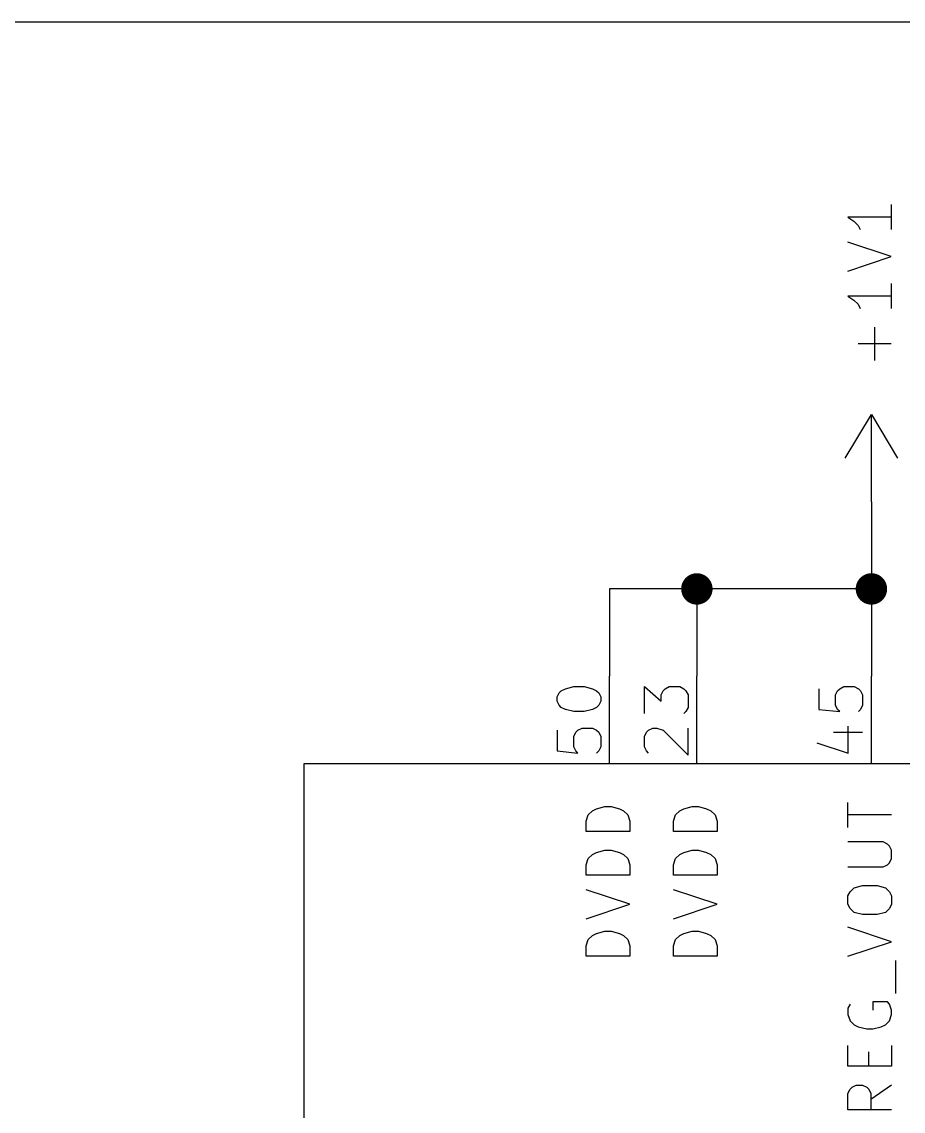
# Model space of a CAD drawing. Extents: x 0.4 to 16.1, y -11.3 to -0.4.
# Drawn here: x 2.026 to 3.036, y -6.099 to -4.85 of the extents above; entities that cross this region are included whole.
import ezdxf

# ---------------------------------------------------------------- set-up
doc = ezdxf.new("R2010")
doc.units = 0
doc.header["$MEASUREMENT"] = 0
for name, color, linetype in [('BLUE3', 171, 'CONTINUOUS'), ('CYAN2', 4, 'CONTINUOUS'), ('GREEN3', 91, 'CONTINUOUS'), ('LYELLOW', 51, 'CONTINUOUS'), ('RED2', 1, 'CONTINUOUS'), ('RED3', 11, 'CONTINUOUS')]:
    doc.layers.add(name, color=color, linetype=linetype)

msp = doc.modelspace()

# ---------------------------------------------------------------- linework, layer by layer
at = {"layer": 'BLUE3', "linetype": 'CONTINUOUS'}
msp.add_line((0.65, -4.85), (6.1, -4.85), dxfattribs=at)
at = {"layer": 'CYAN2', "linetype": 'CONTINUOUS'}
for p, q in [((3.0228, -5.0595), (3.0228, -5.0881)), ((3.0228, -5.0738), (2.9728, -5.0738)), ((2.9728, -5.0738), (2.9799, -5.0786)), ((2.9799, -5.0786), (2.9847, -5.0833)), ((2.9847, -5.0833), (2.9871, -5.0881)), ((3.0228, -5.119), (2.9728, -5.1024)), ((2.9728, -5.1357), (3.0228, -5.119)), ((3.0228, -5.15), (3.0228, -5.1786)), ((3.0228, -5.1643), (2.9728, -5.1643)), ((2.9728, -5.1643), (2.9799, -5.169)), ((2.9799, -5.169), (2.9847, -5.1738)), ((2.9847, -5.1738), (2.9871, -5.1786)), ((3.0038, -5.2381), (3.0038, -5.2)), ((3.0228, -5.219), (2.9847, -5.219)), ((2.6755, -5.759), (2.6803, -5.7543)), ((2.6755, -5.759), (2.6803, -5.7543)), ((2.6803, -5.7543), (2.685, -5.7519)), ((2.6803, -5.7543), (2.685, -5.7519)), ((2.685, -5.7519), (2.6946, -5.7495)), ((2.685, -5.7519), (2.6946, -5.7495)), ((2.6946, -5.7495), (2.7017, -5.7495)), ((2.6946, -5.7495), (2.7017, -5.7495)), ((2.7017, -5.7495), (2.7112, -5.7519)), ((2.7017, -5.7495), (2.7112, -5.7519)), ((2.7112, -5.7519), (2.716, -5.7543)), ((2.7112, -5.7519), (2.716, -5.7543)), ((2.716, -5.7543), (2.7208, -5.759)), ((2.716, -5.7543), (2.7208, -5.759)), ((2.7755, -5.759), (2.7803, -5.7543)), ((2.7755, -5.759), (2.7803, -5.7543)), ((2.7803, -5.7543), (2.785, -5.7519)), ((2.7803, -5.7543), (2.785, -5.7519)), ((2.785, -5.7519), (2.7946, -5.7495)), ((2.785, -5.7519), (2.7946, -5.7495)), ((2.7946, -5.7495), (2.8017, -5.7495)), ((2.7946, -5.7495), (2.8017, -5.7495)), ((2.8017, -5.7495), (2.8112, -5.7519)), ((2.8017, -5.7495), (2.8112, -5.7519)), ((2.8112, -5.7519), (2.816, -5.7543)), ((2.8112, -5.7519), (2.816, -5.7543)), ((2.816, -5.7543), (2.8208, -5.759)), ((2.816, -5.7543), (2.8208, -5.759)), ((2.9731, -5.7733), (2.9731, -5.7448)), ((2.9731, -5.7733), (2.9731, -5.7448)), ((2.6731, -5.7662), (2.6755, -5.759)), ((2.6731, -5.7662), (2.6755, -5.759)), ((2.6731, -5.7781), (2.6731, -5.7662)), ((2.6731, -5.7781), (2.6731, -5.7662)), ((2.7208, -5.759), (2.7231, -5.7662)), ((2.7208, -5.759), (2.7231, -5.7662)), ((2.7231, -5.7662), (2.7231, -5.7781)), ((2.7231, -5.7662), (2.7231, -5.7781)), ((2.7731, -5.7662), (2.7755, -5.759)), ((2.7731, -5.7662), (2.7755, -5.759)), ((2.7731, -5.7781), (2.7731, -5.7662)), ((2.7731, -5.7781), (2.7731, -5.7662)), ((2.8208, -5.759), (2.8231, -5.7662)), ((2.8208, -5.759), (2.8231, -5.7662)), ((2.8231, -5.7662), (2.8231, -5.7781)), ((2.8231, -5.7662), (2.8231, -5.7781)), ((3.0231, -5.759), (2.9731, -5.759)), ((3.0231, -5.759), (2.9731, -5.759)), ((2.7231, -5.7781), (2.6731, -5.7781)), ((2.7231, -5.7781), (2.6731, -5.7781)), ((2.8231, -5.7781), (2.7731, -5.7781)), ((2.8231, -5.7781), (2.7731, -5.7781)), ((3.0136, -5.79), (2.9731, -5.79)), ((3.0136, -5.79), (2.9731, -5.79)), ((3.0184, -5.7924), (3.0136, -5.79)), ((3.0184, -5.7924), (3.0136, -5.79)), ((3.0208, -5.7948), (3.0184, -5.7924)), ((3.0208, -5.7948), (3.0184, -5.7924)), ((2.6755, -5.809), (2.6803, -5.8043)), ((2.6755, -5.809), (2.6803, -5.8043)), ((2.6803, -5.8043), (2.685, -5.8019)), ((2.6803, -5.8043), (2.685, -5.8019)), ((2.685, -5.8019), (2.6946, -5.7995)), ((2.685, -5.8019), (2.6946, -5.7995)), ((2.6946, -5.7995), (2.7017, -5.7995)), ((2.6946, -5.7995), (2.7017, -5.7995)), ((2.7017, -5.7995), (2.7112, -5.8019)), ((2.7017, -5.7995), (2.7112, -5.8019)), ((2.7112, -5.8019), (2.716, -5.8043)), ((2.7112, -5.8019), (2.716, -5.8043)), ((2.716, -5.8043), (2.7208, -5.809)), ((2.716, -5.8043), (2.7208, -5.809)), ((2.7755, -5.809), (2.7803, -5.8043)), ((2.7755, -5.809), (2.7803, -5.8043)), ((2.7803, -5.8043), (2.785, -5.8019)), ((2.7803, -5.8043), (2.785, -5.8019)), ((2.785, -5.8019), (2.7946, -5.7995)), ((2.785, -5.8019), (2.7946, -5.7995)), ((2.7946, -5.7995), (2.8017, -5.7995)), ((2.7946, -5.7995), (2.8017, -5.7995)), ((2.8017, -5.7995), (2.8112, -5.8019)), ((2.8017, -5.7995), (2.8112, -5.8019)), ((2.8112, -5.8019), (2.816, -5.8043)), ((2.8112, -5.8019), (2.816, -5.8043)), ((2.816, -5.8043), (2.8208, -5.809)), ((2.816, -5.8043), (2.8208, -5.809)), ((3.0231, -5.7995), (3.0208, -5.7948)), ((3.0231, -5.7995), (3.0208, -5.7948)), ((3.0231, -5.809), (3.0231, -5.7995)), ((3.0231, -5.809), (3.0231, -5.7995)), ((2.6731, -5.8162), (2.6755, -5.809)), ((2.6731, -5.8162), (2.6755, -5.809)), ((2.6731, -5.8281), (2.6731, -5.8162)), ((2.6731, -5.8281), (2.6731, -5.8162)), ((2.7208, -5.809), (2.7231, -5.8162)), ((2.7208, -5.809), (2.7231, -5.8162)), ((2.7231, -5.8162), (2.7231, -5.8281)), ((2.7231, -5.8162), (2.7231, -5.8281)), ((2.7731, -5.8162), (2.7755, -5.809)), ((2.7731, -5.8162), (2.7755, -5.809)), ((2.7731, -5.8281), (2.7731, -5.8162)), ((2.7731, -5.8281), (2.7731, -5.8162)), ((2.8208, -5.809), (2.8231, -5.8162)), ((2.8208, -5.809), (2.8231, -5.8162)), ((2.8231, -5.8162), (2.8231, -5.8281)), ((2.8231, -5.8162), (2.8231, -5.8281)), ((3.0136, -5.8186), (3.0184, -5.8162)), ((3.0136, -5.8186), (3.0184, -5.8162)), ((3.0184, -5.8162), (3.0208, -5.8138)), ((3.0184, -5.8162), (3.0208, -5.8138)), ((3.0208, -5.8138), (3.0231, -5.809)), ((3.0208, -5.8138), (3.0231, -5.809)), ((2.7231, -5.8281), (2.6731, -5.8281)), ((2.7231, -5.8281), (2.6731, -5.8281)), ((2.8231, -5.8281), (2.7731, -5.8281)), ((2.8231, -5.8281), (2.7731, -5.8281)), ((2.9731, -5.8186), (3.0136, -5.8186)), ((2.9731, -5.8186), (3.0136, -5.8186)), ((2.9755, -5.8471), (2.9803, -5.8424)), ((2.9755, -5.8471), (2.9803, -5.8424)), ((2.9803, -5.8424), (2.9898, -5.84)), ((2.9803, -5.8424), (2.9898, -5.84)), ((2.9898, -5.84), (3.0065, -5.84)), ((2.9898, -5.84), (3.0065, -5.84)), ((3.0065, -5.84), (3.016, -5.8424)), ((3.0065, -5.84), (3.016, -5.8424)), ((3.016, -5.8424), (3.0208, -5.8471)), ((3.016, -5.8424), (3.0208, -5.8471)), ((2.7231, -5.8614), (2.6731, -5.8448)), ((2.7231, -5.8614), (2.6731, -5.8448)), ((2.8231, -5.8614), (2.7731, -5.8448)), ((2.8231, -5.8614), (2.7731, -5.8448)), ((2.9731, -5.8519), (2.9755, -5.8471)), ((2.9731, -5.8519), (2.9755, -5.8471)), ((2.9731, -5.8614), (2.9731, -5.8519)), ((2.9731, -5.8614), (2.9731, -5.8519)), ((3.0208, -5.8471), (3.0231, -5.8519)), ((3.0208, -5.8471), (3.0231, -5.8519)), ((3.0231, -5.8519), (3.0231, -5.8614)), ((3.0231, -5.8519), (3.0231, -5.8614)), ((2.6731, -5.8781), (2.7231, -5.8614)), ((2.6731, -5.8781), (2.7231, -5.8614)), ((2.7731, -5.8781), (2.8231, -5.8614)), ((2.7731, -5.8781), (2.8231, -5.8614)), ((2.9755, -5.8662), (2.9731, -5.8614)), ((2.9755, -5.8662), (2.9731, -5.8614)), ((2.9803, -5.871), (2.9755, -5.8662)), ((2.9803, -5.871), (2.9755, -5.8662)), ((3.0208, -5.8662), (3.016, -5.871)), ((3.0208, -5.8662), (3.016, -5.871)), ((3.0231, -5.8614), (3.0208, -5.8662)), ((3.0231, -5.8614), (3.0208, -5.8662)), ((2.9898, -5.8733), (2.9803, -5.871)), ((2.9898, -5.8733), (2.9803, -5.871)), ((3.0065, -5.8733), (2.9898, -5.8733)), ((3.0065, -5.8733), (2.9898, -5.8733)), ((3.016, -5.871), (3.0065, -5.8733)), ((3.016, -5.871), (3.0065, -5.8733)), ((2.685, -5.8948), (2.6946, -5.8924)), ((2.685, -5.8948), (2.6946, -5.8924)), ((2.6946, -5.8924), (2.7017, -5.8924)), ((2.6946, -5.8924), (2.7017, -5.8924)), ((2.7017, -5.8924), (2.7112, -5.8948)), ((2.7017, -5.8924), (2.7112, -5.8948)), ((2.785, -5.8948), (2.7946, -5.8924)), ((2.785, -5.8948), (2.7946, -5.8924)), ((2.7946, -5.8924), (2.8017, -5.8924)), ((2.7946, -5.8924), (2.8017, -5.8924)), ((2.8017, -5.8924), (2.8112, -5.8948)), ((2.8017, -5.8924), (2.8112, -5.8948)), ((3.0231, -5.9043), (2.9731, -5.8876)), ((3.0231, -5.9043), (2.9731, -5.8876)), ((2.6731, -5.909), (2.6755, -5.9019)), ((2.6731, -5.909), (2.6755, -5.9019)), ((2.6755, -5.9019), (2.6803, -5.8971)), ((2.6755, -5.9019), (2.6803, -5.8971)), ((2.6803, -5.8971), (2.685, -5.8948)), ((2.6803, -5.8971), (2.685, -5.8948)), ((2.7112, -5.8948), (2.716, -5.8971)), ((2.7112, -5.8948), (2.716, -5.8971)), ((2.716, -5.8971), (2.7208, -5.9019)), ((2.716, -5.8971), (2.7208, -5.9019)), ((2.7208, -5.9019), (2.7231, -5.909)), ((2.7208, -5.9019), (2.7231, -5.909)), ((2.7731, -5.909), (2.7755, -5.9019)), ((2.7731, -5.909), (2.7755, -5.9019)), ((2.7755, -5.9019), (2.7803, -5.8971)), ((2.7755, -5.9019), (2.7803, -5.8971)), ((2.7803, -5.8971), (2.785, -5.8948)), ((2.7803, -5.8971), (2.785, -5.8948)), ((2.8112, -5.8948), (2.816, -5.8971)), ((2.8112, -5.8948), (2.816, -5.8971)), ((2.816, -5.8971), (2.8208, -5.9019)), ((2.816, -5.8971), (2.8208, -5.9019)), ((2.8208, -5.9019), (2.8231, -5.909)), ((2.8208, -5.9019), (2.8231, -5.909)), ((2.9731, -5.921), (3.0231, -5.9043)), ((2.9731, -5.921), (3.0231, -5.9043)), ((2.6731, -5.921), (2.6731, -5.909)), ((2.6731, -5.921), (2.6731, -5.909)), ((2.7231, -5.909), (2.7231, -5.921)), ((2.7231, -5.909), (2.7231, -5.921)), ((2.7731, -5.921), (2.7731, -5.909)), ((2.7731, -5.921), (2.7731, -5.909)), ((2.8231, -5.909), (2.8231, -5.921)), ((2.8231, -5.909), (2.8231, -5.921)), ((2.7231, -5.921), (2.6731, -5.921)), ((2.7231, -5.921), (2.6731, -5.921)), ((2.8231, -5.921), (2.7731, -5.921)), ((2.8231, -5.921), (2.7731, -5.921)), ((3.0279, -5.9638), (3.0279, -5.9257)), ((3.0279, -5.9638), (3.0279, -5.9257)), ((2.9755, -5.9757), (2.9731, -5.9805)), ((2.9755, -5.9757), (2.9731, -5.9805)), ((2.9731, -5.9805), (2.9731, -5.9876)), ((2.9731, -5.9805), (2.9731, -5.9876)), ((3.0184, -5.9733), (3.0017, -5.9733)), ((3.0017, -5.9733), (3.0017, -5.9829)), ((3.0184, -5.9733), (3.0017, -5.9733)), ((3.0017, -5.9733), (3.0017, -5.9829)), ((3.0208, -5.9757), (3.0184, -5.9733)), ((3.0208, -5.9757), (3.0184, -5.9733)), ((3.0231, -5.9829), (3.0208, -5.9757)), ((3.0231, -5.9829), (3.0208, -5.9757)), ((2.9731, -5.9876), (2.9755, -5.9948)), ((2.9731, -5.9876), (2.9755, -5.9948)), ((3.0208, -5.9948), (3.0231, -5.9876)), ((3.0208, -5.9948), (3.0231, -5.9876)), ((3.0231, -5.9876), (3.0231, -5.9829)), ((3.0231, -5.9876), (3.0231, -5.9829)), ((2.9755, -5.9948), (2.9803, -5.9995)), ((2.9755, -5.9948), (2.9803, -5.9995)), ((2.9803, -5.9995), (2.985, -6.0019)), ((2.9803, -5.9995), (2.985, -6.0019)), ((2.985, -6.0019), (2.9946, -6.0043)), ((2.985, -6.0019), (2.9946, -6.0043)), ((2.9946, -6.0043), (3.0017, -6.0043)), ((2.9946, -6.0043), (3.0017, -6.0043)), ((3.0017, -6.0043), (3.0112, -6.0019)), ((3.0017, -6.0043), (3.0112, -6.0019)), ((3.0112, -6.0019), (3.016, -5.9995)), ((3.0112, -6.0019), (3.016, -5.9995)), ((3.016, -5.9995), (3.0208, -5.9948)), ((3.016, -5.9995), (3.0208, -5.9948)), ((2.9731, -6.0471), (2.9731, -6.0233)), ((2.9731, -6.0471), (2.9731, -6.0233)), ((2.9969, -6.0471), (2.9969, -6.0305)), ((2.9969, -6.0471), (2.9969, -6.0305)), ((3.0231, -6.0233), (3.0231, -6.0471)), ((3.0231, -6.0233), (3.0231, -6.0471)), ((3.0231, -6.0471), (2.9731, -6.0471)), ((3.0231, -6.0471), (2.9731, -6.0471)), ((2.9731, -6.0781), (2.9755, -6.0733)), ((2.9731, -6.0781), (2.9755, -6.0733)), ((2.9731, -6.0971), (2.9731, -6.0781)), ((2.9731, -6.0971), (2.9731, -6.0781)), ((2.9755, -6.0733), (2.9779, -6.0709)), ((2.9755, -6.0733), (2.9779, -6.0709)), ((2.9779, -6.0709), (2.9827, -6.0686)), ((2.9779, -6.0709), (2.9827, -6.0686)), ((2.9827, -6.0686), (2.9898, -6.0686)), ((2.9827, -6.0686), (2.9898, -6.0686)), ((2.9898, -6.0686), (2.9946, -6.0709)), ((2.9898, -6.0686), (2.9946, -6.0709)), ((2.9946, -6.0709), (2.9969, -6.0733)), ((2.9946, -6.0709), (2.9969, -6.0733)), ((2.9969, -6.0733), (2.9993, -6.0781)), ((2.9969, -6.0733), (2.9993, -6.0781)), ((3.0231, -6.0686), (2.9993, -6.0852)), ((3.0231, -6.0686), (2.9993, -6.0852)), ((2.9993, -6.0781), (2.9993, -6.0971)), ((2.9993, -6.0781), (2.9993, -6.0971)), ((3.0231, -6.0971), (2.9731, -6.0971)), ((3.0231, -6.0971), (2.9731, -6.0971))]:
    msp.add_line(p, q, dxfattribs=at)
at = {"layer": 'GREEN3', "linetype": 'CONTINUOUS'}
for p, q in [((3, -5.4), (3, -5.5)), ((2.7, -5.5), (2.7, -5.6)), ((2.8, -5.5), (2.7, -5.5)), ((2.8, -5.5), (2.8, -5.6)), ((3, -5.5), (2.8, -5.5)), ((3, -5.5), (3, -5.6))]:
    msp.add_line(p, q, dxfattribs=at)
at = {"layer": 'GREEN3', "const_width": 0.018}
for points in [[(2.791, -5.5, 1), (2.809, -5.5, 1)], [(2.991, -5.5, 1), (3.009, -5.5, 1)]]:
    msp.add_lwpolyline(points, format="xyb", close=True, dxfattribs=at)
at = {"layer": 'LYELLOW', "linetype": 'CONTINUOUS'}
for p, q in [((2.35, -9.5), (2.35, -5.7)), ((2.35, -5.7), (4.65, -5.7))]:
    msp.add_line(p, q, dxfattribs=at)
at = {"layer": 'RED2', "linetype": 'CONTINUOUS'}
for p, q in [((2.97, -5.35), (3, -5.3)), ((3, -5.4), (3, -5.3)), ((3, -5.3), (3.03, -5.35)), ((2.7, -5.7), (2.7, -5.6)), ((2.7, -5.7), (2.7, -5.6)), ((2.8, -5.7), (2.8, -5.6)), ((2.8, -5.7), (2.8, -5.6)), ((3, -5.7), (3, -5.6)), ((3, -5.7), (3, -5.6)), ((2.35, -9.5), (2.35, -5.7)), ((2.35, -5.7), (4.65, -5.7))]:
    msp.add_line(p, q, dxfattribs=at)
at = {"layer": 'RED3', "linetype": 'CONTINUOUS'}
for p, q in [((2.6423, -5.619), (2.6446, -5.6167)), ((2.6423, -5.619), (2.6446, -5.6167)), ((2.6446, -5.6167), (2.6494, -5.6143)), ((2.6446, -5.6167), (2.6494, -5.6143)), ((2.6494, -5.6143), (2.6589, -5.6119)), ((2.6494, -5.6143), (2.6589, -5.6119)), ((2.6589, -5.6119), (2.6708, -5.6119)), ((2.6589, -5.6119), (2.6708, -5.6119)), ((2.6708, -5.6119), (2.6804, -5.6143)), ((2.6708, -5.6119), (2.6804, -5.6143)), ((2.6804, -5.6143), (2.6851, -5.6167)), ((2.6804, -5.6143), (2.6851, -5.6167)), ((2.6851, -5.6167), (2.6875, -5.619)), ((2.6851, -5.6167), (2.6875, -5.619)), ((2.7399, -5.6429), (2.7399, -5.6119)), ((2.7399, -5.6119), (2.7589, -5.6286)), ((2.7399, -5.6429), (2.7399, -5.6119)), ((2.7399, -5.6119), (2.7589, -5.6286)), ((2.7589, -5.6214), (2.7613, -5.6167)), ((2.7589, -5.6214), (2.7613, -5.6167)), ((2.7613, -5.6167), (2.7637, -5.6143)), ((2.7613, -5.6167), (2.7637, -5.6143)), ((2.7637, -5.6143), (2.7684, -5.6119)), ((2.7637, -5.6143), (2.7684, -5.6119)), ((2.7684, -5.6119), (2.7804, -5.6119)), ((2.7684, -5.6119), (2.7804, -5.6119)), ((2.7804, -5.6119), (2.7851, -5.6143)), ((2.7804, -5.6119), (2.7851, -5.6143)), ((2.7851, -5.6143), (2.7875, -5.6167)), ((2.7851, -5.6143), (2.7875, -5.6167)), ((2.7875, -5.6167), (2.7899, -5.6214)), ((2.7875, -5.6167), (2.7899, -5.6214)), ((2.9399, -5.6143), (2.9399, -5.6381)), ((2.9399, -5.6143), (2.9399, -5.6381)), ((2.9589, -5.6214), (2.9613, -5.6167)), ((2.9589, -5.6214), (2.9613, -5.6167)), ((2.9613, -5.6167), (2.9637, -5.6143)), ((2.9613, -5.6167), (2.9637, -5.6143)), ((2.9637, -5.6143), (2.9684, -5.6119)), ((2.9637, -5.6143), (2.9684, -5.6119)), ((2.9684, -5.6119), (2.9804, -5.6119)), ((2.9684, -5.6119), (2.9804, -5.6119)), ((2.9804, -5.6119), (2.9851, -5.6143)), ((2.9804, -5.6119), (2.9851, -5.6143)), ((2.9851, -5.6143), (2.9875, -5.6167)), ((2.9851, -5.6143), (2.9875, -5.6167)), ((2.9875, -5.6167), (2.9899, -5.6214)), ((2.9875, -5.6167), (2.9899, -5.6214)), ((2.6399, -5.6238), (2.6423, -5.619)), ((2.6399, -5.6238), (2.6423, -5.619)), ((2.6399, -5.6286), (2.6399, -5.6238)), ((2.6399, -5.6286), (2.6399, -5.6238)), ((2.6423, -5.6333), (2.6399, -5.6286)), ((2.6423, -5.6333), (2.6399, -5.6286)), ((2.6875, -5.619), (2.6899, -5.6238)), ((2.6875, -5.619), (2.6899, -5.6238)), ((2.6899, -5.6286), (2.6875, -5.6333)), ((2.6899, -5.6286), (2.6875, -5.6333)), ((2.6899, -5.6238), (2.6899, -5.6286)), ((2.6899, -5.6238), (2.6899, -5.6286)), ((2.7589, -5.6286), (2.7589, -5.6214)), ((2.7589, -5.6286), (2.7589, -5.6214)), ((2.7899, -5.6214), (2.7899, -5.6357)), ((2.7899, -5.6214), (2.7899, -5.6357)), ((2.9589, -5.6333), (2.9589, -5.6214)), ((2.9589, -5.6333), (2.9589, -5.6214)), ((2.9899, -5.6214), (2.9899, -5.6333)), ((2.9899, -5.6214), (2.9899, -5.6333)), ((2.6446, -5.6357), (2.6423, -5.6333)), ((2.6446, -5.6357), (2.6423, -5.6333)), ((2.6494, -5.6381), (2.6446, -5.6357)), ((2.6494, -5.6381), (2.6446, -5.6357)), ((2.6589, -5.6405), (2.6494, -5.6381)), ((2.6589, -5.6405), (2.6494, -5.6381)), ((2.6708, -5.6405), (2.6589, -5.6405)), ((2.6708, -5.6405), (2.6589, -5.6405)), ((2.6804, -5.6381), (2.6708, -5.6405)), ((2.6804, -5.6381), (2.6708, -5.6405)), ((2.6851, -5.6357), (2.6804, -5.6381)), ((2.6851, -5.6357), (2.6804, -5.6381)), ((2.6875, -5.6333), (2.6851, -5.6357)), ((2.6875, -5.6333), (2.6851, -5.6357)), ((2.7875, -5.6405), (2.7851, -5.6429)), ((2.7875, -5.6405), (2.7851, -5.6429)), ((2.7899, -5.6357), (2.7875, -5.6405)), ((2.7899, -5.6357), (2.7875, -5.6405)), ((2.9399, -5.6381), (2.9637, -5.6405)), ((2.9399, -5.6381), (2.9637, -5.6405)), ((2.9613, -5.6381), (2.9589, -5.6333)), ((2.9613, -5.6381), (2.9589, -5.6333)), ((2.9637, -5.6405), (2.9613, -5.6381)), ((2.9637, -5.6405), (2.9613, -5.6381)), ((2.9875, -5.6381), (2.9851, -5.6405)), ((2.9875, -5.6381), (2.9851, -5.6405)), ((2.9899, -5.6333), (2.9875, -5.6381)), ((2.9899, -5.6333), (2.9875, -5.6381)), ((2.6399, -5.6619), (2.6399, -5.6857)), ((2.6399, -5.6619), (2.6399, -5.6857)), ((2.6589, -5.669), (2.6613, -5.6643)), ((2.6589, -5.669), (2.6613, -5.6643)), ((2.6613, -5.6643), (2.6637, -5.6619)), ((2.6613, -5.6643), (2.6637, -5.6619)), ((2.6637, -5.6619), (2.6684, -5.6595)), ((2.6637, -5.6619), (2.6684, -5.6595)), ((2.6684, -5.6595), (2.6804, -5.6595)), ((2.6684, -5.6595), (2.6804, -5.6595)), ((2.6804, -5.6595), (2.6851, -5.6619)), ((2.6804, -5.6595), (2.6851, -5.6619)), ((2.6851, -5.6619), (2.6875, -5.6643)), ((2.6851, -5.6619), (2.6875, -5.6643)), ((2.6875, -5.6643), (2.6899, -5.669)), ((2.6875, -5.6643), (2.6899, -5.669)), ((2.7399, -5.669), (2.7423, -5.6643)), ((2.7399, -5.669), (2.7423, -5.6643)), ((2.7423, -5.6643), (2.7446, -5.6619)), ((2.7423, -5.6643), (2.7446, -5.6619)), ((2.7446, -5.6619), (2.7494, -5.6595)), ((2.7446, -5.6619), (2.7494, -5.6595)), ((2.7494, -5.6595), (2.7542, -5.6595)), ((2.7494, -5.6595), (2.7542, -5.6595)), ((2.7542, -5.6595), (2.7613, -5.6619)), ((2.7542, -5.6595), (2.7613, -5.6619)), ((2.7613, -5.6619), (2.7899, -5.6905)), ((2.7613, -5.6619), (2.7899, -5.6905)), ((2.7899, -5.6905), (2.7899, -5.6595)), ((2.7899, -5.6905), (2.7899, -5.6595)), ((2.9565, -5.6643), (2.9899, -5.6643)), ((2.9565, -5.6643), (2.9899, -5.6643)), ((2.9732, -5.6881), (2.9732, -5.6571)), ((2.9732, -5.6881), (2.9732, -5.6571)), ((2.6589, -5.6809), (2.6589, -5.669)), ((2.6589, -5.6809), (2.6589, -5.669)), ((2.6613, -5.6857), (2.6589, -5.6809)), ((2.6613, -5.6857), (2.6589, -5.6809)), ((2.6899, -5.6809), (2.6875, -5.6857)), ((2.6899, -5.6809), (2.6875, -5.6857)), ((2.6899, -5.669), (2.6899, -5.6809)), ((2.6899, -5.669), (2.6899, -5.6809)), ((2.7399, -5.6809), (2.7399, -5.669)), ((2.7399, -5.6809), (2.7399, -5.669)), ((2.7423, -5.6857), (2.7399, -5.6809)), ((2.7423, -5.6857), (2.7399, -5.6809)), ((2.9375, -5.6762), (2.9732, -5.6881)), ((2.9375, -5.6762), (2.9732, -5.6881)), ((2.6399, -5.6857), (2.6637, -5.6881)), ((2.6399, -5.6857), (2.6637, -5.6881)), ((2.6637, -5.6881), (2.6613, -5.6857)), ((2.6637, -5.6881), (2.6613, -5.6857)), ((2.6875, -5.6857), (2.6851, -5.6881)), ((2.6875, -5.6857), (2.6851, -5.6881)), ((2.7446, -5.6881), (2.7423, -5.6857)), ((2.7446, -5.6881), (2.7423, -5.6857))]:
    msp.add_line(p, q, dxfattribs=at)

doc.saveas('drawing.dxf')
